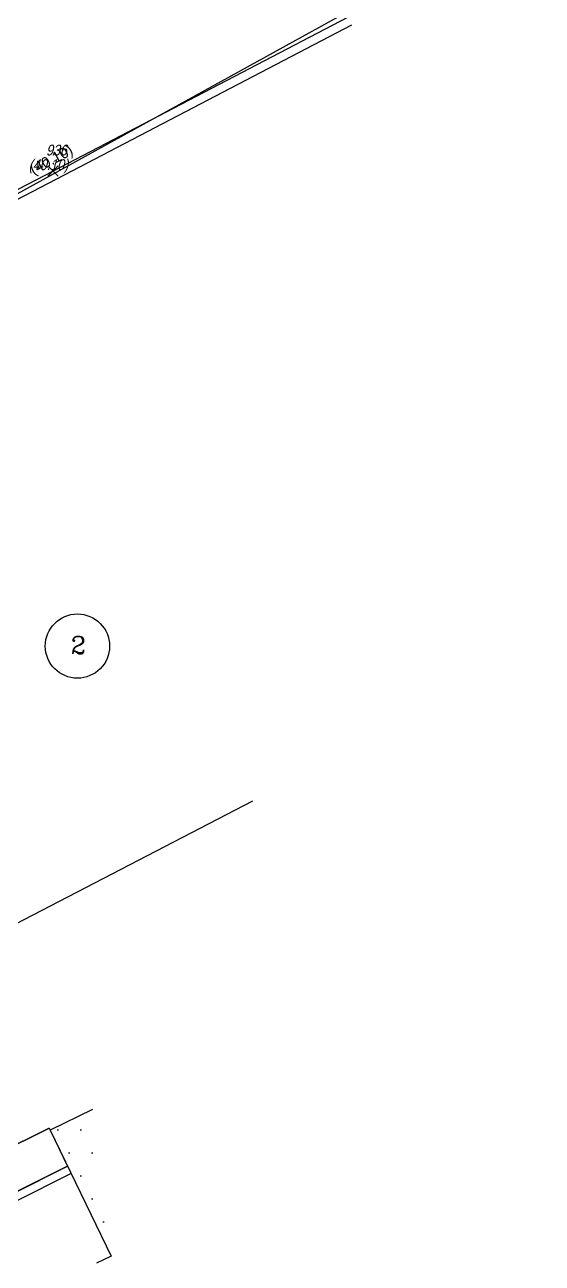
# Model space of a CAD drawing. Extents: x 190024 to 190266, y 665223 to 665488.
# Drawn here: x 190100.47 to 190118.35, y 665280.13 to 665322.96 of the extents above; entities that cross this region are included whole.
import ezdxf
from ezdxf.enums import TextEntityAlignment as Align

# ---------------------------------------------------------------- set-up
doc = ezdxf.new("R2010")
doc.units = 0
doc.header["$LTSCALE"] = 1.25
doc.linetypes.add('DASHEDX2', pattern=[1.5, 1, -0.5])
for name, color, linetype in [('C1603_0', 210, 'Continuous'), ('M2200', 7, 'Continuous'), ('M2408', 41, 'DASHEDX2'), ('M2605', 3, 'Continuous'), ('PNT', 1, 'Continuous'), ('PNTDESC', 3, 'Continuous'), ('PNTELEV', 5, 'Continuous'), ('PNTNO', 7, 'Continuous')]:
    doc.layers.add(name, color=color, linetype=linetype)
doc.layers.add('M1502', color=1, linetype='Continuous', lineweight=20)
doc.layers.add('M2298', color=7, linetype='Continuous', lineweight=25)
doc.styles.add('ROMANC', font='romanc.shx')
doc.styles.get("Standard").update_dxf_attribs({"font": 'hebtxt.shx'})

# ---------------------------------------------------------------- blocks, each defined once
blk = doc.blocks.new('SRVPNO0')
at = {"layer": 'PNTDESC', "oblique": 15, "width": 0.86}
blk.add_attdef('DESC2', text='', height=1, dxfattribs=at).set_placement((-2.49, -0.81), align=Align.MIDDLE_LEFT)
at = {"layer": 'PNTELEV', "oblique": 15, "width": 0.86}
blk.add_attdef('ELEV2', (-2.24, 0.08), '', height=1, dxfattribs=at)
at = {"layer": 'PNTNO', "oblique": 15, "width": 0.86}
blk.add_attdef('PT#', text='', height=1, dxfattribs=at).set_placement((0.32, 1.43), align=Align.CENTER)
blk = doc.blocks.new('SPT10')
at = {"color": 0, "linetype": 'Continuous'}
for p, q in [((-0.354, -0.354), (0.354, 0.354)), ((0.354, -0.354), (-0.354, 0.354))]:
    blk.add_line(p, q, dxfattribs=at)

msp = doc.modelspace()

# ---------------------------------------------------------------- hatches: boundary and pattern name
at = {"layer": 'M2200'}
h = msp.add_hatch(dxfattribs=at)
h.set_pattern_fill('DOTS', color=256, scale=0.5, angle=-0.0849)
h.set_pattern_definition([(359.9151252, (-985.2374, 282.3384), (0.3980503815, 0.79316122065), [0, -0.79375])])
h.paths.add_polyline_path([(190102.805, 665285.443), (190101.34, 665284.733), (190103.451, 665280.375)])

# ---------------------------------------------------------------- linework, layer by layer
at = {"layer": 'C1603_0'}
for p, q in [((190118.349, 665327.125), (190083.592, 665307.955)), ((190108.341, 665296.108), (190093.379, 665288.355))]:
    msp.add_line(p, q, dxfattribs=at)
msp.add_circle((190102.286, 665301.472), 1.11, dxfattribs=at)
at = {"layer": 'M2298'}
msp.add_lwpolyline([(190102.805, 665285.443), (190101.34, 665284.733), (190103.451, 665280.375), (190102.941, 665280.128)], dxfattribs=at)
at = {"layer": 'M2408', "ltscale": 80, "flags": 128}
msp.add_lwpolyline([(190101.305, 665284.802), (190097.401, 665282.846)], dxfattribs=at)
at = {"layer": 'M2605', "color": 3}
for p, q in [((190097.401, 665282.846), (190101.305, 665284.802)), ((190101.305, 665284.802), (190101.34, 665284.733)), ((190101.34, 665284.733), (190101.944, 665283.485)), ((190101.944, 665283.485), (190098.059, 665281.538))]:
    msp.add_line(p, q, dxfattribs=at)
at = {"layer": 'M2605'}
for points in [[(190084.443, 665309.061), (190101.437, 665317.903), (190111.631, 665323.226)], [(190084.581, 665308.795), (190101.576, 665317.637), (190111.77, 665322.96)], [(190098.185, 665281.288), (190098.059, 665281.538), (190101.944, 665283.485), (190102.066, 665283.233), (190098.185, 665281.288)]]:
    msp.add_lwpolyline(points, dxfattribs=at)
at = {"layer": 'PNT'}
msp.add_point((190101.437, 665317.903, 40.102), dxfattribs=at)

# ---------------------------------------------------------------- block references
at = {"layer": 'PNT', "xscale": 0.375, "yscale": 0.375, "zscale": 0.375}
msp.add_blockref('SRVPNO0', (190101.437, 665317.903, 40.102), dxfattribs=at).add_auto_attribs({'PT#': '936', 'ELEV2': '(40.10)'})
at = {"layer": 'PNT', "xscale": 0.5, "yscale": 0.5, "zscale": 0.5}
msp.add_blockref('SPT10', (190101.437, 665317.903, 40.102), dxfattribs=at)

# ---------------------------------------------------------------- texts
at = {"layer": 'C1603_0', "style": 'ROMANC'}
msp.add_text('2', height=0.6, rotation=359.332, dxfattribs=at).set_placement((190102.312, 665301.206), align=Align.CENTER)
at = {"layer": 'M1502'}
msp.add_text('(40.10)', height=0.375, rotation=27.882, dxfattribs=at).set_placement((190101.469, 665318.132, 40.102), align=Align.CENTER)

doc.saveas('drawing.dxf')
